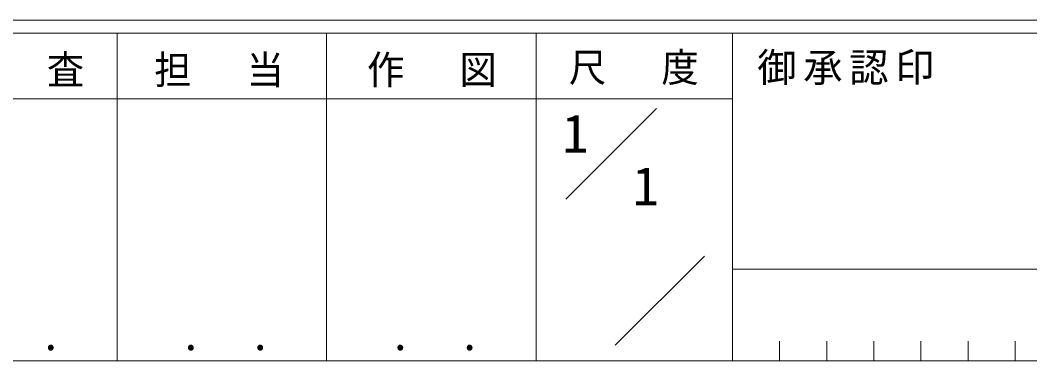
# Model space of a CAD drawing. Units: millimetres, scale not verified. Extents: x -594 to 539, y -420 to 386.
# Drawn here: x 163.2 to 317.4, y -420 to -368 of the extents above; entities that cross this region are included whole.
import ezdxf
from ezdxf.enums import TextEntityAlignment as Align

# ---------------------------------------------------------------- set-up
doc = ezdxf.new("R2010")
doc.units = ezdxf.units.MM
doc.header["$LTSCALE"] = 2
doc.layers.add('0-1_YKK_ZWAK', color=7, linetype='Continuous', lineweight=9)
doc.layers.add('0-2_USER1', color=3, linetype='Continuous', lineweight=9)
doc.styles.add('ＭＳ ゴシック', font='')
doc.styles.get('ＭＳ ゴシック').set_extended_font_data('MS Gothic')

msp = doc.modelspace()

# ---------------------------------------------------------------- linework, layer by layer
at = {"layer": '0-1_YKK_ZWAK'}
for p, q in [((510, -368), (-590, -368)), ((456, -370), (-590, -370)), ((178, -370), (178, -420)), ((210, -370), (210, -420)), ((242, -370), (242, -420)), ((272, -370), (272, -420)), ((243.406, -379.999), (146, -379.999)), ((243.406, -379.999), (272, -379.999)), ((246.529, -395.337), (260.376, -381.49)), ((254.103, -417.636), (267.709, -404.03)), ((272, -406), (416, -406)), ((279.2, -417), (279.2, -420)), ((286.4, -417), (286.4, -420)), ((293.6, -417), (293.6, -420)), ((300.8, -417), (300.8, -420)), ((308, -417), (308, -420)), ((315.2, -417), (315.2, -420)), ((-590, -420), (456, -420))]:
    msp.add_line(p, q, dxfattribs=at)

# ---------------------------------------------------------------- texts
at = {"layer": '0-1_YKK_ZWAK', "char_height": 4.399, "attachment_point": 7, "style": 'ＭＳ ゴシック'}
for s, insert in [('\\T1.24;\\W0.95;照\\~\\~査', (153.127, -378.257)), ('\\T1.24;\\W0.95;担\\~\\~当', (183.649, -378.257)), ('\\T1.24;\\W0.95;作\\~\\~図', (216.171, -378.231)), ('\\T1.24;\\W0.95;尺\\~\\~度', (247.018, -377.91)), ('\\T1.17;御承認印', (275.81, -377.904)), ('\\T1.24;\\W0.95;\\~．\\~．', (152.364, -418.494)), ('\\T1.24;\\W0.95;\\~．\\~．', (184.364, -418.494)), ('\\T1.24;\\W0.95;\\~．\\~．', (216.364, -418.494))]:
    msp.add_mtext(s, dxfattribs=dict(at, insert=insert))
at = {"layer": '0-2_USER1', "color": 7, "style": 'ＭＳ ゴシック'}
for p in [(246, -389.999), (256.762, -397.999)]:
    msp.add_text('1', height=5.865, dxfattribs=at).set_placement(p, align=Align.BOTTOM_LEFT)

doc.saveas('drawing.dxf')
